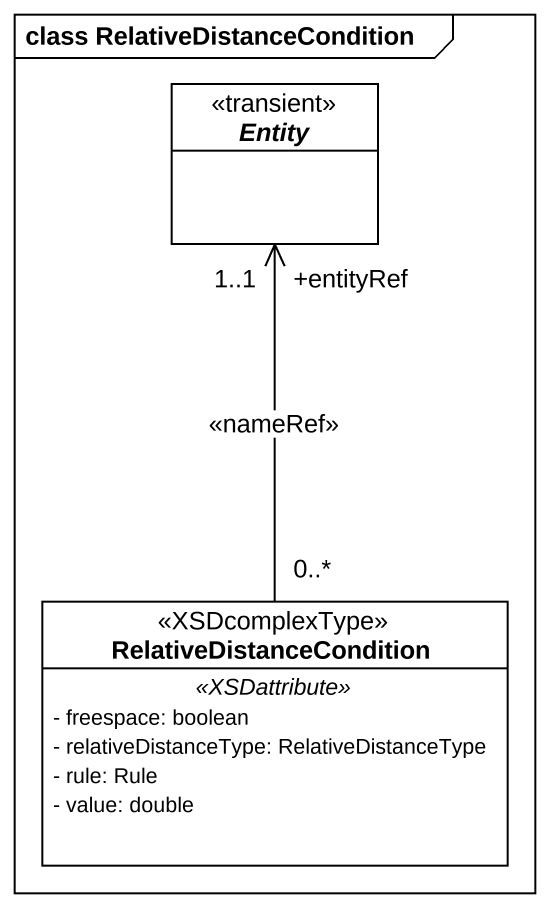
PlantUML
@startuml
mainframe class RelativeDistanceCondition
hide circle
hide empty members
skinparam classAttributeIconSize 0
interface "Entity" as Entity_ <<transient>>
class RelativeDistanceCondition <<XSDcomplexType>> {
  .. <<XSDattribute>> ..
  - freespace: boolean
  - relativeDistanceType: RelativeDistanceType
  - rule: Rule
  - value: double
}
RelativeDistanceCondition "0..*" -up-> "+entityRef\n1..1" Entity_ : <<nameRef>>
@enduml
